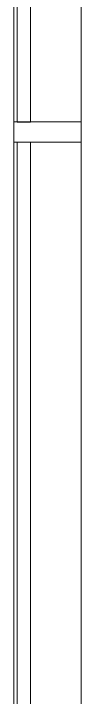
# Model space of a CAD drawing. Header units: inches. Extents: x -1180 to 2011, y -268 to 2143.
# Drawn here: x -1169.5 to -1164.5, y 1988.7 to 2039.3 of the extents above; entities that cross this region are included whole.
import ezdxf

# ---------------------------------------------------------------- set-up
doc = ezdxf.new("R2010")
doc.units = ezdxf.units.IN
doc.header["$MEASUREMENT"] = 0
doc.layers.add('A-GLAZ-CURT', color=52, linetype='Continuous', lineweight=9)
doc.layers.add('A-GLAZ-CWMG', color=51, linetype='Continuous', lineweight=13)

# ---------------------------------------------------------------- blocks, each defined once
blk = doc.blocks.new('System Panel - Glazed-4982767-6TH FLOOR POWER _ SIGNAL')
at = {"layer": 'A-GLAZ-CURT', "lineweight": 13}
for p, q in [((29.125, 1.75), (-29.125, 1.75)), ((29.125, 0.75), (29.125, 1.75)), ((-29.125, 0.75), (29.125, 0.75))]:
    blk.add_line(p, q, dxfattribs=at)
blk = doc.blocks.new('System Panel - Glazed-4982768-6TH FLOOR POWER _ SIGNAL')
at = {"layer": 'A-GLAZ-CURT', "lineweight": 13}
for p, q in [((29.153, 1.75), (-29.153, 1.75)), ((-29.153, 1.75), (-29.153, 0.75)), ((-29.153, 0.75), (29.153, 0.75))]:
    blk.add_line(p, q, dxfattribs=at)
blk = doc.blocks.new('Rectangular Mullion - 1_5_ x 2_5_ rectangular-4982763-6TH FLOOR POWER _ SIGNAL')
at = {"layer": 'A-GLAZ-CWMG', "lineweight": 20}
for p, q in [((-0.75, 3), (0.75, 3)), ((-0.75, -2), (-0.75, 3)), ((0.75, 3), (0.75, -2)), ((0.75, -2), (-0.75, -2))]:
    blk.add_line(p, q, dxfattribs=at)
blk = doc.blocks.new('Rectangular Mullion - 1_5_ x 2_5_ rectangular-4982734-6TH FLOOR POWER _ SIGNAL')
at = {"layer": 'A-GLAZ-CWMG', "lineweight": 9}
for p, q in [((-1169.522, 2031.272), (-1169.522, 2089.577)), ((-1164.522, 2089.577), (-1164.522, 2031.272))]:
    blk.add_line(p, q, dxfattribs=at)
blk = doc.blocks.new('Rectangular Mullion - 1_5_ x 2_5_ rectangular-4982735-6TH FLOOR POWER _ SIGNAL')
at = {"layer": 'A-GLAZ-CWMG', "lineweight": 9}
for p, q in [((-1169.522, 1971.522), (-1169.522, 2029.772)), ((-1164.522, 2029.772), (-1164.522, 1971.522))]:
    blk.add_line(p, q, dxfattribs=at)

msp = doc.modelspace()

# ---------------------------------------------------------------- block references
at = {"layer": 'A-GLAZ-CURT', "rotation": 89.9999999999999}
for name, p in [('System Panel - Glazed-4982768-6TH FLOOR POWER _ SIGNAL', (-1167.522, 2060.424)), ('System Panel - Glazed-4982767-6TH FLOOR POWER _ SIGNAL', (-1167.522, 2000.647))]:
    msp.add_blockref(name, p, dxfattribs=at)
at = {"layer": 'A-GLAZ-CWMG', "lineweight": 9}
for name in ['Rectangular Mullion - 1_5_ x 2_5_ rectangular-4982734-6TH FLOOR POWER _ SIGNAL', 'Rectangular Mullion - 1_5_ x 2_5_ rectangular-4982735-6TH FLOOR POWER _ SIGNAL']:
    msp.add_blockref(name, (0, 0), dxfattribs=at)
at = {"layer": 'A-GLAZ-CWMG', "lineweight": 9, "extrusion": (0, 0, -1), "rotation": 90.00000000000011}
msp.add_blockref('Rectangular Mullion - 1_5_ x 2_5_ rectangular-4982763-6TH FLOOR POWER _ SIGNAL', (1167.522, 2030.522), dxfattribs=at)

doc.saveas('drawing.dxf')
